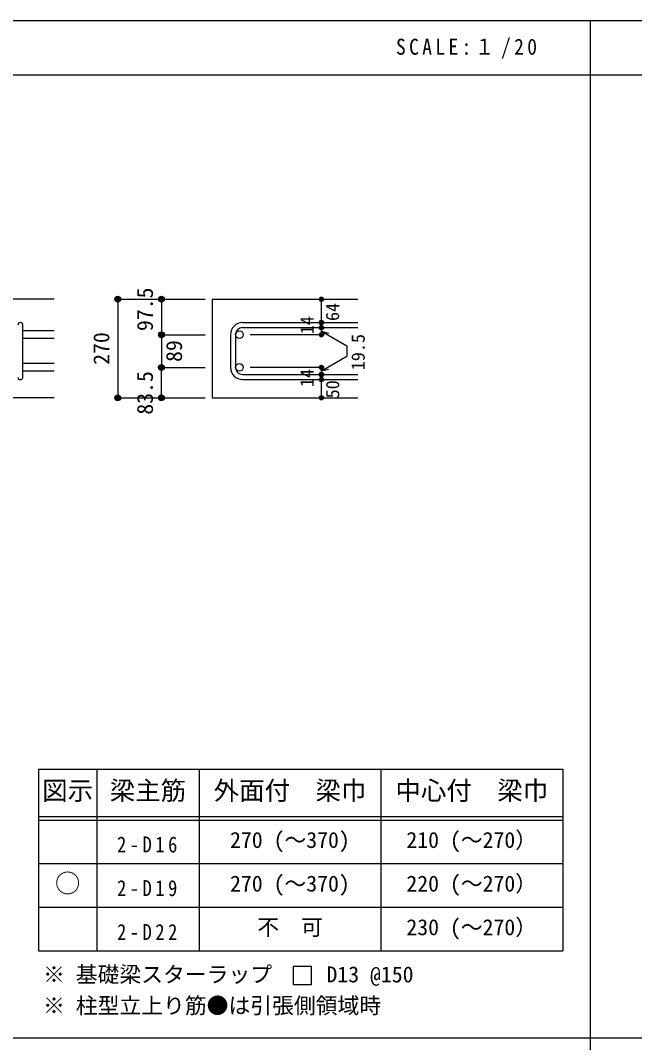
# Model space of a CAD drawing. Units: millimetres at full size, sheet at 1:20; some dimension numbers follow another scale. Extents: x -3982 to 3969, y -2797 to 2801.
# Drawn here: x -2317 to -628, y -10 to 2801 of the extents above; entities that cross this region are included whole.
import ezdxf
from ezdxf.enums import TextEntityAlignment as Align

# ---------------------------------------------------------------- set-up
doc = ezdxf.new("R2010")
doc.units = ezdxf.units.MM
doc.header["$LTSCALE"] = 20
doc.header["$PDMODE"] = 32
doc.header["$PDSIZE"] = 12
for name, color, linetype in [('6-1_躯体線', 2, 'Continuous'), ('6-5_梁主筋', 7, 'Continuous'), ('6-6_S.T.P.', 7, 'Continuous'), ('6-7_文字', 7, 'Continuous'), ('6-D_寸法', 4, 'Continuous'), ('6-E_枠', 7, 'Continuous'), ('F-0_枠', 6, 'Continuous')]:
    doc.layers.add(name, color=color, linetype=linetype)
doc.styles.add('ＭＳ ゴシック', font='')
doc.styles.get('ＭＳ ゴシック').set_extended_font_data('MS Gothic')

msp = doc.modelspace()

# ---------------------------------------------------------------- linework, layer by layer
at = {"layer": '6-1_躯体線'}
for p, q in [((-2223.87, 2034.12), (-3103.87, 2034.12)), ((-1789.2, 2034.12), (-1389.2, 2034.12)), ((-1789.2, 2034.12), (-1789.2, 1763.12)), ((-2223.87, 1763.12), (-2623.87, 1763.12)), ((-1789.2, 1763.12), (-1389.2, 1763.12))]:
    msp.add_line(p, q, dxfattribs=at)
at = {"layer": '6-5_梁主筋'}
for p, q in [((-2223.87, 1947.05), (-2309.87, 1947.05)), ((-2223.87, 1926.05), (-2309.87, 1926.05)), ((-2223.87, 1857.12), (-2309.87, 1857.12)), ((-2223.87, 1836.12), (-2309.87, 1836.12))]:
    msp.add_line(p, q, dxfattribs=at)
at = {"layer": '6-5_梁主筋', "color": 3}
for centre in [(-1714.7, 1936.55), (-1714.7, 1846.62)]:
    msp.add_circle(centre, 10.5, dxfattribs=at)
at = {"layer": '6-6_S.T.P.'}
for p, q in [((-1705.7, 1970.05), (-1389.2, 1970.05)), ((-2309.87, 1820.12), (-2309.87, 1962.66)), ((-1705.7, 1956.05), (-1389.2, 1956.05)), ((-1739.2, 1936.55), (-1739.2, 1846.62)), ((-1725.2, 1936.55), (-1725.2, 1846.62)), ((-1705.7, 1827.12), (-1389.2, 1827.12)), ((-1705.7, 1813.12), (-1389.2, 1813.12))]:
    msp.add_line(p, q, dxfattribs=at)
for centre, radius, start, end in [((-2316.87, 1963.05), 7, 0, 180), ((-1705.7, 1936.55), 33.5, 90, 180), ((-1705.7, 1936.55), 19.5, 90, 180), ((-1705.7, 1846.62), 33.5, 180, 270), ((-1705.7, 1846.62), 19.5, 180, 270), ((-2316.87, 1820.12), 7, 180, 0)]:
    msp.add_arc(centre, radius, start, end, dxfattribs=at)
at = {"layer": '6-7_文字'}
for p, q in [((-1516.44, 199.07), (-1566.44, 199.07)), ((-1566.44, 199.07), (-1566.44, 149.07)), ((-1516.44, 149.07), (-1516.44, 199.07)), ((-1566.44, 149.07), (-1516.44, 149.07))]:
    msp.add_line(p, q, dxfattribs=at)
at = {"layer": '6-D_寸法'}
for p, q in [((-2049.2, 2034.12), (-1929.2, 2034.12)), ((-2049.2, 2034.12), (-2049.2, 1763.12)), ((-1929.2, 2034.12), (-1809.2, 2034.12)), ((-1929.2, 2034.12), (-1929.2, 1936.55)), ((-1489.2, 1970.05), (-1489.2, 2034.12)), ((-1489.2, 1956.05), (-1489.2, 1970.05)), ((-1489.2, 1956.05), (-1489.2, 1936.55)), ((-1489.2, 1936.55), (-1489.2, 1956.05)), ((-1489.2, 1946.3), (-1469.88, 1941.12)), ((-1489.2, 1946.3), (-1419.14, 1905.85)), ((-1929.2, 1936.55), (-1809.2, 1936.55)), ((-1929.2, 1936.55), (-1929.2, 1846.62)), ((-1489.2, 1936.55), (-1685.29, 1936.55)), ((-1419.14, 1905.85), (-1419.14, 1877.32)), ((-1489.2, 1836.87), (-1419.14, 1877.32)), ((-1929.2, 1846.62), (-1809.2, 1846.62)), ((-1929.2, 1763.12), (-1929.2, 1846.62)), ((-1489.2, 1846.62), (-1685.29, 1846.62)), ((-1489.2, 1827.12), (-1489.2, 1846.62)), ((-1489.2, 1836.87), (-1469.88, 1842.05)), ((-1489.2, 1813.12), (-1489.2, 1827.12)), ((-1489.2, 1763.12), (-1489.2, 1813.12)), ((-2049.2, 1763.12), (-1929.2, 1763.12)), ((-2049.2, 1763.12), (-1939.33, 1763.12)), ((-1929.2, 1763.12), (-1809.2, 1763.12))]:
    msp.add_line(p, q, dxfattribs=at)
for centre, radius in [((-2049.2, 2034.12), 8), ((-2049.2, 2034.12), 7.2), ((-2049.2, 2034.12), 6.4), ((-2049.2, 2034.12), 5.6), ((-2049.2, 2034.12), 4.8), ((-2049.2, 2034.12), 4), ((-2049.2, 2034.12), 3.2), ((-2049.2, 2034.12), 2.4), ((-2049.2, 2034.12), 1.6), ((-2049.2, 2034.12), 0.8), ((-1929.2, 2034.12), 8), ((-1929.2, 2034.12), 7.2), ((-1929.2, 2034.12), 6.4), ((-1929.2, 2034.12), 5.6), ((-1929.2, 2034.12), 4.8), ((-1929.2, 2034.12), 4), ((-1929.2, 2034.12), 3.2), ((-1929.2, 2034.12), 2.4), ((-1929.2, 2034.12), 1.6), ((-1929.2, 2034.12), 0.8), ((-1489.2, 2034.12), 4), ((-1489.2, 2034.12), 3.6), ((-1489.2, 2034.12), 3.2), ((-1489.2, 2034.12), 2.8), ((-1489.2, 2034.12), 2.4), ((-1489.2, 2034.12), 2), ((-1489.2, 2034.12), 1.6), ((-1489.2, 2034.12), 1.2), ((-1489.2, 2034.12), 0.8), ((-1489.2, 2034.12), 0.4), ((-1489.2, 1970.05), 4), ((-1489.2, 1970.05), 3.6), ((-1489.2, 1970.05), 3.2), ((-1489.2, 1970.05), 2.8), ((-1489.2, 1970.05), 2.4), ((-1489.2, 1970.05), 2), ((-1489.2, 1970.05), 1.6), ((-1489.2, 1970.05), 1.2), ((-1489.2, 1970.05), 0.8), ((-1489.2, 1970.05), 0.4), ((-1929.2, 1936.55), 8), ((-1929.2, 1936.55), 7.2), ((-1929.2, 1936.55), 6.4), ((-1929.2, 1936.55), 5.6), ((-1929.2, 1936.55), 4.8), ((-1929.2, 1936.55), 4), ((-1929.2, 1936.55), 3.2), ((-1489.2, 1956.05), 4), ((-1489.2, 1936.55), 4), ((-1489.2, 1956.05), 3.6), ((-1489.2, 1936.55), 3.6), ((-1489.2, 1956.05), 3.2), ((-1489.2, 1936.55), 3.2), ((-1489.2, 1956.05), 2.8), ((-1489.2, 1956.05), 2.4), ((-1489.2, 1956.05), 2), ((-1489.2, 1956.05), 1.6), ((-1489.2, 1956.05), 1.2), ((-1489.2, 1956.05), 0.8), ((-1489.2, 1956.05), 0.4), ((-1929.2, 1936.55), 2.4), ((-1929.2, 1936.55), 1.6), ((-1929.2, 1936.55), 0.8), ((-1489.2, 1936.55), 2.8), ((-1489.2, 1936.55), 2.4), ((-1489.2, 1936.55), 2), ((-1489.2, 1936.55), 1.6), ((-1489.2, 1936.55), 1.2), ((-1489.2, 1936.55), 0.8), ((-1489.2, 1936.55), 0.4), ((-1929.2, 1846.62), 8), ((-1929.2, 1846.62), 7.2), ((-1929.2, 1846.62), 6.4), ((-1929.2, 1846.62), 5.6), ((-1929.2, 1846.62), 4.8), ((-1929.2, 1846.62), 4), ((-1929.2, 1846.62), 3.2), ((-1929.2, 1846.62), 2.4), ((-1929.2, 1846.62), 1.6), ((-1929.2, 1846.62), 0.8), ((-1489.2, 1846.62), 4), ((-1489.2, 1827.12), 4), ((-1489.2, 1846.62), 3.6), ((-1489.2, 1827.12), 3.6), ((-1489.2, 1846.62), 3.2), ((-1489.2, 1827.12), 3.2), ((-1489.2, 1846.62), 2.8), ((-1489.2, 1827.12), 2.8), ((-1489.2, 1846.62), 2.4), ((-1489.2, 1827.12), 2.4), ((-1489.2, 1846.62), 2), ((-1489.2, 1827.12), 2), ((-1489.2, 1846.62), 1.6), ((-1489.2, 1827.12), 1.6), ((-1489.2, 1846.62), 1.2), ((-1489.2, 1827.12), 1.2), ((-1489.2, 1846.62), 0.8), ((-1489.2, 1827.12), 0.8), ((-1489.2, 1846.62), 0.4), ((-1489.2, 1827.12), 0.4), ((-1489.2, 1813.12), 4), ((-1489.2, 1813.12), 3.6), ((-1489.2, 1813.12), 3.2), ((-1489.2, 1813.12), 2.8), ((-1489.2, 1813.12), 2.4), ((-1489.2, 1813.12), 2), ((-1489.2, 1813.12), 1.6), ((-1489.2, 1813.12), 1.2), ((-1489.2, 1813.12), 0.8), ((-1489.2, 1813.12), 0.4), ((-2049.2, 1763.12), 8), ((-1929.2, 1763.12), 8), ((-2049.2, 1763.12), 7.2), ((-2049.2, 1763.12), 6.4), ((-2049.2, 1763.12), 5.6), ((-2049.2, 1763.12), 4.8), ((-2049.2, 1763.12), 4), ((-2049.2, 1763.12), 3.2), ((-2049.2, 1763.12), 2.4), ((-2049.2, 1763.12), 1.6), ((-2049.2, 1763.12), 0.8), ((-1929.2, 1763.12), 7.2), ((-1929.2, 1763.12), 6.4), ((-1929.2, 1763.12), 5.6), ((-1929.2, 1763.12), 4.8), ((-1929.2, 1763.12), 4), ((-1929.2, 1763.12), 3.2), ((-1929.2, 1763.12), 2.4), ((-1929.2, 1763.12), 1.6), ((-1929.2, 1763.12), 0.8), ((-1489.2, 1763.12), 4), ((-1489.2, 1763.12), 3.6), ((-1489.2, 1763.12), 3.2), ((-1489.2, 1763.12), 2.8), ((-1489.2, 1763.12), 2.4), ((-1489.2, 1763.12), 2), ((-1489.2, 1763.12), 1.6), ((-1489.2, 1763.12), 1.2), ((-1489.2, 1763.12), 0.8), ((-1489.2, 1763.12), 0.4)]:
    msp.add_circle(centre, radius, dxfattribs=at)
at = {"layer": '6-D_寸法', "color": 7}
for p in [(-2049.2, 2034.12), (-1929.2, 2034.12), (-1489.2, 2034.12), (-1489.2, 1970.05), (-1929.2, 1936.55), (-1489.2, 1956.05), (-1489.2, 1936.55), (-1929.2, 1846.62), (-1489.2, 1846.62), (-1489.2, 1827.12), (-1489.2, 1813.12), (-2049.2, 1763.12), (-1929.2, 1763.12), (-1489.2, 1763.12)]:
    msp.add_point(p, dxfattribs=at)
at = {"layer": '6-E_枠', "color": 3}
for p, q in [((-2267.02, 741.85), (-2267.02, 241.85)), ((-2267.02, 741.85), (-825.33, 741.85)), ((-825.33, 741.85), (-825.33, 241.85)), ((-2267.02, 241.85), (-825.33, 241.85))]:
    msp.add_line(p, q, dxfattribs=at)
at = {"layer": '6-E_枠'}
for p, q in [((-2107.02, 741.85), (-2107.02, 241.85)), ((-1825.33, 741.85), (-1825.33, 241.85)), ((-1325.33, 741.85), (-1325.33, 241.85)), ((-2267.02, 611.85), (-825.33, 611.85)), ((-2267.02, 601.85), (-825.33, 601.85)), ((-2267.02, 481.85), (-825.33, 481.85)), ((-2267.02, 361.85), (-825.33, 361.85))]:
    msp.add_line(p, q, dxfattribs=at)
at = {"layer": 'F-0_枠'}
msp.add_line((-3981.92, 2800.77), (3969.4, 2800.77), dxfattribs=at)
at = {"layer": 'F-0_枠', "color": 2}
for p, q in [((-749.76, 2800.77), (-749.76, -2796.83)), ((-3981.92, 2650.77), (2482.4, 2650.77)), ((2482.4, 1.97), (-3981.92, 1.97))]:
    msp.add_line(p, q, dxfattribs=at)

# ---------------------------------------------------------------- texts
at = {"layer": '6-7_文字', "color": 2, "style": 'ＭＳ ゴシック'}
for s, p in [('図示', (-2257.02, 641.85)), ('梁主筋', (-2071.17, 641.85)), ('外面付\u3000梁巾', (-1785.33, 641.85)), ('中心付\u3000梁巾', (-1285.33, 641.85)), ('○', (-2222.02, 386.85))]:
    msp.add_text(s, height=51.32, dxfattribs=at).set_placement(p, align=Align.BOTTOM_LEFT)
at = {"layer": '6-7_文字', "style": 'ＭＳ ゴシック'}
for s, p in [('270 (～370)', (-1740.33, 511.85)), ('210 (～270）', (-1255.33, 511.85)), ('270 (～370)', (-1740.33, 391.85)), ('220 (～270）', (-1255.33, 391.85)), ('不\u3000可', (-1665.33, 271.85)), ('230 (～270）', (-1255.33, 271.85)), ('※ 基礎梁スターラップ     D13 @150', (-2254.64, 142.13)), ('※ 柱型立上り筋●は引張側領域時', (-2254.64, 56.45))]:
    msp.add_text(s, height=43.99, dxfattribs=at).set_placement(p, align=Align.BOTTOM_LEFT)
at = {"layer": '6-7_文字', "color": 2, "insert": (-1283.99, 2695.77), "char_height": 43.99, "attachment_point": 7, "style": 'ＭＳ ゴシック'}
msp.add_mtext('\\T1.34;\\W0.9;SCALE:１/20', dxfattribs=at)
at = {"layer": '6-7_文字', "char_height": 43.99, "attachment_point": 7, "style": 'ＭＳ ゴシック'}
for s, insert in [('\\T1.38;\\W0.85;2-D16', (-2051.17, 511.85)), ('\\T1.38;\\W0.85;2-D19', (-2051.17, 391.85)), ('\\T1.38;\\W0.85;2-D22', (-2051.17, 271.85))]:
    msp.add_mtext(s, dxfattribs=dict(at, insert=insert))
at = {"layer": '6-D_寸法', "style": 'ＭＳ ゴシック'}
for s, height, p in [('97.5', 43.99, (-1939.2, 1946.55)), ('64', 36.66, (-1429.2, 1974.12)), ('14', 36.66, (-1499.2, 1937.66)), ('270', 43.99, (-2059.2, 1853.62)), ('89', 43.99, (-1859.2, 1861.59)), ('19.5', 36.66, (-1358.9, 1838.68)), ('83.5', 43.99, (-1939.2, 1716.62)), ('14', 36.66, (-1499.59, 1792.44)), ('50', 36.66, (-1428.97, 1761.42))]:
    msp.add_text(s, height=height, rotation=90, dxfattribs=at).set_placement(p, align=Align.BOTTOM_LEFT)

doc.saveas('drawing.dxf')
